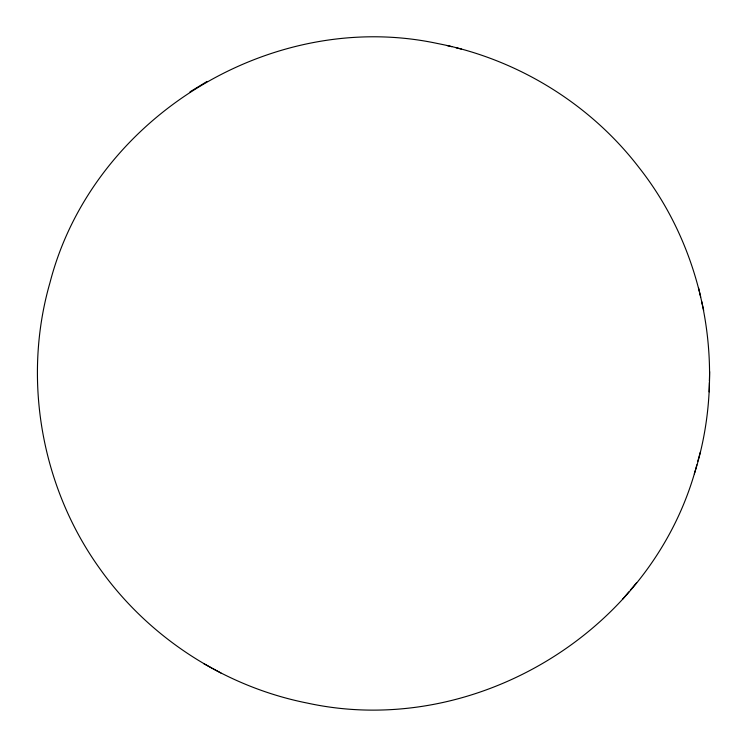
<?xml version="1.0" encoding="UTF-8"?>
<svg xmlns="http://www.w3.org/2000/svg" width="747" height="747" viewBox="0 0 747 747"><rect width="100%" height="100%" fill="white"/><g stroke="black" fill="none" stroke-linecap="round" stroke-linejoin="round"><path stroke-width="1.12" d="M694.337 473.841C727.186 370.764 706.064 252.477 638.993 167.524C589.925 103.572 516.849 58.817 437.742 43.55C271.506 7.769 92.488 117.709 49.993 282.609C22.27 378.71 41.132 486.568 99.267 567.888C148.195 637.266 224.249 686.661 307.531 703.123C474.569 739.427 653.578 630.823 696.848 464.83M709.155 391.886L709.389 382.492M709.417 380.989L709.65 371.586M697.801 461.226L700.341 452.112M622.671 599.15L628.825 591.895M630.319 590.158L636.659 582.679M189.962 91.872L198.413 86.708M199.057 86.335L207.087 81.423M446.995 45.53L451.795 46.697M456.062 47.78L461.45 49.087M203.763 663.653L212.027 668.154M213.1 668.761L220.916 673.019M698.604 287.987L700.686 297.11M701.582 301.172L703.683 310.378"/></g></svg>
